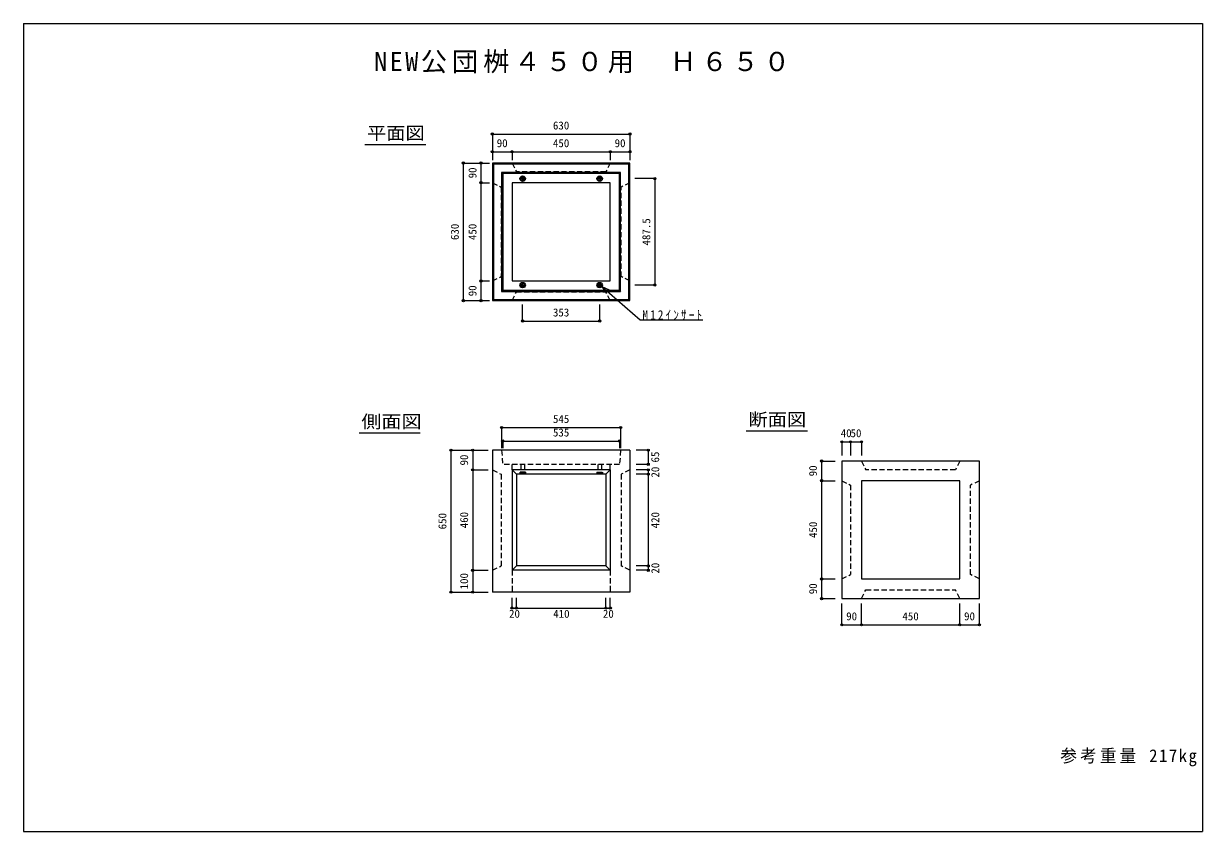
# Model space of a CAD drawing. Units: millimetres at full size, sheet at 1:20. Extents: x -2685 to 2715, y -1915 to 1785.
import ezdxf
from ezdxf.enums import TextEntityAlignment as Align

# ---------------------------------------------------------------- set-up
doc = ezdxf.new("R2010")
doc.units = ezdxf.units.MM
doc.header["$LTSCALE"] = 20
doc.header["$PDMODE"] = 32
doc.header["$PDSIZE"] = 10
doc.linetypes.add('DASHED1', pattern=[1.8, 1.2, -0.6])
for name, color, linetype in [('0-1_躯体', 3, 'DASHED1'), ('0-3_建具', 4, 'Continuous'), ('F-0_F-0ﾚｲﾔ', 2, 'Continuous')]:
    doc.layers.add(name, color=color, linetype=linetype)
doc.styles.add('ＭＳ ゴシック', font='')
doc.styles.get('ＭＳ ゴシック').set_extended_font_data('MS Gothic')

msp = doc.modelspace()

# ---------------------------------------------------------------- linework, layer by layer
at = {"layer": '0-1_躯体', "linetype": 'Continuous'}
for p, q in [((-537.88, 1145.82), (-537.88, 515.82)), ((-537.88, 1145.82), (-532.88, 1140.82)), ((92.12, 1145.82), (87.12, 1140.82)), ((-495.38, 1103.32), (-490.38, 1098.32)), ((49.62, 1103.32), (44.62, 1098.32)), ((-490.38, 563.32), (-495.38, 558.32)), ((44.62, 563.32), (49.62, 558.32)), ((-532.88, 520.82), (-537.88, 515.82)), ((87.12, 520.82), (92.12, 515.82)), ((-537.88, -169.18), (-537.88, -819.18)), ((92.12, -169.18), (-537.88, -169.18)), ((92.12, -169.18), (92.12, -819.18)), ((2.12, -259.18), (-447.88, -259.18)), ((-447.88, -259.18), (-427.88, -279.18)), ((-447.88, -259.18), (-447.88, -719.18)), ((2.12, -259.18), (-17.88, -279.18)), ((1062.85, -218.84), (1062.85, -848.84)), ((-17.88, -279.18), (-427.88, -279.18)), ((-427.88, -279.18), (-427.88, -699.18)), ((-17.88, -279.18), (-17.88, -699.18)), ((-427.88, -699.18), (-447.88, -719.18)), ((-17.88, -699.18), (-427.88, -699.18)), ((-17.88, -699.18), (2.12, -719.18)), ((92.12, -819.18), (-537.88, -819.18))]:
    msp.add_line(p, q, dxfattribs=at)
at = {"layer": '0-1_躯体'}
for p, q in [((-447.88, 1145.82), (-427.88, 1105.82)), ((2.12, 1145.82), (-17.88, 1105.82)), ((-17.88, 1105.82), (-427.88, 1105.82)), ((-399.38, 1087.07), (-399.38, 1062.07)), ((-46.38, 1087.07), (-46.38, 1062.07)), ((-537.88, 1055.82), (-497.88, 1035.82)), ((-497.88, 1035.82), (-497.88, 625.82)), ((-411.88, 1074.57), (-386.88, 1074.57)), ((-33.88, 1074.57), (-58.88, 1074.57)), ((92.12, 1055.82), (52.12, 1035.82)), ((52.12, 625.82), (52.12, 1035.82)), ((-537.88, 605.82), (-497.88, 625.82)), ((-399.38, 574.57), (-399.38, 599.57)), ((-46.38, 574.57), (-46.38, 599.57)), ((92.12, 605.82), (52.12, 625.82)), ((-447.88, 515.82), (-427.88, 555.82)), ((-427.88, 555.82), (-17.88, 555.82)), ((-411.88, 587.07), (-386.88, 587.07)), ((-33.88, 587.07), (-58.88, 587.07)), ((2.12, 515.82), (-17.88, 555.82)), ((-495.38, -169.18), (-490.38, -234.18)), ((-447.88, -259.18), (-447.88, -234.18)), ((-407.38, -234.18), (-407.38, -270.18)), ((-391.38, -234.18), (-391.38, -270.18)), ((-54.38, -234.18), (-54.38, -270.18)), ((-38.38, -234.18), (-38.38, -270.18)), ((2.12, -259.18), (2.12, -234.18)), ((1152.85, -218.84), (1172.85, -258.84)), ((1582.85, -258.84), (1172.85, -258.84)), ((1602.85, -218.84), (1582.85, -258.84)), ((-386.88, -274.18), (-411.88, -274.18)), ((-386.88, -270.18), (-386.88, -274.18)), ((-58.88, -270.18), (-58.88, -274.18)), ((-58.88, -274.18), (-33.88, -274.18)), ((1062.85, -308.84), (1102.85, -328.84)), ((1692.85, -308.84), (1652.85, -328.84)), ((1102.85, -328.84), (1102.85, -738.84)), ((1652.85, -738.84), (1652.85, -328.84)), ((-537.88, -719.18), (-497.88, -699.18)), ((92.12, -719.18), (52.12, -699.18)), ((-447.88, -719.18), (-447.88, -819.18)), ((2.12, -719.18), (2.12, -819.18)), ((1062.85, -758.84), (1102.85, -738.84)), ((1692.85, -758.84), (1652.85, -738.84)), ((1152.85, -848.84), (1172.85, -808.84)), ((1172.85, -808.84), (1582.85, -808.84)), ((1602.85, -848.84), (1582.85, -808.84))]:
    msp.add_line(p, q, dxfattribs=at)
at = {"layer": '0-1_躯体', "linetype": 'Continuous'}
for points in [[(-537.88, 515.82), (92.12, 515.82), (92.12, 1145.82), (-537.88, 1145.82)], [(2.12, -259.18), (2.12, -719.18), (-447.88, -719.18)], [(1062.85, -848.84), (1692.85, -848.84), (1692.85, -218.84), (1062.85, -218.84)]]:
    msp.add_lwpolyline(points, dxfattribs=at)
for points in [[(-532.88, 520.82), (87.12, 520.82), (87.12, 1140.82), (-532.88, 1140.82)], [(-495.38, 558.32), (49.62, 558.32), (49.62, 1103.32), (-495.38, 1103.32)], [(-490.38, 563.32), (44.62, 563.32), (44.62, 1098.32), (-490.38, 1098.32)], [(-447.88, 605.82), (2.12, 605.82), (2.12, 1055.82), (-447.88, 1055.82)], [(1152.85, -758.84), (1602.85, -758.84), (1602.85, -308.84), (1152.85, -308.84)]]:
    msp.add_lwpolyline(points, close=True, dxfattribs=at)
at = {"layer": '0-1_躯体'}
for points in [[(49.62, -169.18), (44.62, -234.18), (-490.38, -234.18)], [(-537.88, -259.18), (-497.88, -279.18), (-497.88, -699.18)], [(92.12, -259.18), (52.12, -279.18), (52.12, -699.18)], [(-386.88, -270.18), (-411.88, -270.18), (-411.88, -274.18)], [(-58.88, -270.18), (-33.88, -270.18), (-33.88, -274.18)]]:
    msp.add_lwpolyline(points, dxfattribs=at)
at = {"layer": '0-1_躯体', "linetype": 'Continuous'}
for centre, radius in [((-399.38, 1074.57), 12.5), ((-399.38, 1074.57), 8), ((-46.38, 1074.57), 12.5), ((-46.38, 1074.57), 8), ((-399.38, 587.07), 12.5), ((-399.38, 587.07), 8), ((-46.38, 587.07), 12.5), ((-46.38, 587.07), 8)]:
    msp.add_circle(centre, radius, dxfattribs=at)
at = {"layer": '0-3_建具', "color": 7}
for p, q in [((-537.88, 1278.71), (92.12, 1278.71)), ((-537.88, 1197.62), (-447.88, 1197.62)), ((-447.88, 1197.62), (2.12, 1197.62)), ((2.12, 1197.62), (92.12, 1197.62)), ((-670.76, 515.82), (-670.76, 1145.82)), ((-589.68, 1055.82), (-589.68, 1145.82)), ((-589.68, 605.82), (-589.68, 1055.82)), ((206.47, 1074.57), (206.47, 587.07)), ((-589.68, 515.82), (-589.68, 605.82)), ((-35.99, 580.12), (139.8, 427.27)), ((-35.99, 580.12), (-2.96, 565.37)), ((-35.99, 580.12), (-16.79, 549.45)), ((-399.38, 422.31), (-46.38, 422.31)), ((139.8, 427.27), (426.14, 427.27)), ((-495.38, -65.49), (49.62, -65.49)), ((-490.38, -127.43), (44.62, -127.43)), ((1062.85, -130.65), (1102.85, -130.65)), ((1102.85, -130.65), (1152.85, -130.65)), ((-727.52, -169.18), (-727.52, -819.18)), ((-628.09, -169.18), (-628.09, -259.18)), ((176.08, -169.18), (176.08, -234.18)), ((-628.09, -259.18), (-628.09, -719.18)), ((176.08, -259.18), (176.08, -279.18)), ((970.33, -218.84), (970.33, -308.84)), ((176.08, -279.18), (176.08, -699.18)), ((970.33, -308.84), (970.33, -758.84)), ((176.08, -699.18), (176.08, -719.18)), ((-628.09, -719.18), (-628.09, -819.18)), ((970.33, -758.84), (970.33, -848.84)), ((-447.88, -892.41), (-427.88, -892.41)), ((-427.88, -892.41), (-17.88, -892.41)), ((-17.88, -892.41), (2.12, -892.41)), ((1062.85, -969.2), (1152.85, -969.2)), ((1152.85, -969.2), (1602.85, -969.2)), ((1602.85, -969.2), (1692.85, -969.2))]:
    msp.add_line(p, q, dxfattribs=at)
at = {"layer": '0-3_建具'}
for p, q in [((-537.88, 1278.71), (-537.88, 1159.33)), ((92.12, 1278.71), (92.12, 1159.33)), ((-537.88, 1197.62), (-537.88, 1159.33)), ((-447.88, 1197.62), (-447.88, 1159.33)), ((2.12, 1197.62), (2.12, 1159.33)), ((92.12, 1197.62), (92.12, 1159.33)), ((-670.76, 1145.82), (-551.39, 1145.82)), ((-589.68, 1145.82), (-551.39, 1145.82)), ((-589.68, 1055.82), (-551.39, 1055.82)), ((206.47, 1074.57), (114.57, 1074.57)), ((-589.68, 605.82), (-551.39, 605.82)), ((206.47, 587.07), (114.57, 587.07)), ((-670.76, 515.82), (-551.39, 515.82)), ((-589.68, 515.82), (-551.39, 515.82)), ((-399.38, 422.31), (-399.38, 498.04)), ((-46.38, 422.31), (-46.38, 498.04)), ((-495.38, -65.49), (-495.38, -160.53)), ((49.62, -65.49), (49.62, -160.53)), ((-490.38, -127.43), (-490.38, -160.53)), ((44.62, -127.43), (44.62, -160.53)), ((1062.85, -130.65), (1062.85, -193.84)), ((1102.85, -130.65), (1102.85, -193.84)), ((1102.85, -130.65), (1102.85, -193.84)), ((1152.85, -130.65), (1152.85, -193.84)), ((-727.52, -169.18), (-557.91, -169.18)), ((-628.09, -169.18), (-557.91, -169.18)), ((176.08, -169.18), (121.12, -169.18)), ((-628.09, -259.18), (-557.91, -259.18)), ((176.08, -234.18), (121.12, -234.18)), ((176.08, -259.18), (121.12, -259.18)), ((970.33, -218.84), (1032.41, -218.84)), ((176.08, -279.18), (121.12, -279.18)), ((970.33, -308.84), (1032.41, -308.84)), ((176.08, -699.18), (121.12, -699.18)), ((-628.09, -719.18), (-557.91, -719.18)), ((176.08, -719.18), (121.12, -719.18)), ((970.33, -758.84), (1032.41, -758.84)), ((-727.52, -819.18), (-557.91, -819.18)), ((-628.09, -819.18), (-557.91, -819.18)), ((-447.88, -892.41), (-447.88, -844.69)), ((-427.88, -892.41), (-427.88, -844.69)), ((-17.88, -892.41), (-17.88, -844.69)), ((2.12, -892.41), (2.12, -844.69)), ((970.33, -848.84), (1032.41, -848.84)), ((1062.85, -969.2), (1062.85, -871.57)), ((1152.85, -969.2), (1152.85, -871.57)), ((1602.85, -969.2), (1602.85, -871.57)), ((1692.85, -969.2), (1692.85, -871.57))]:
    msp.add_line(p, q, dxfattribs=at)
at = {"layer": '0-3_建具', "color": 2}
for p, q in [((-1122.86, 1231.19), (-842.1, 1231.19)), ((-1148.37, -90.39), (-868.68, -90.39)), ((625.43, -81.18), (905.12, -81.18))]:
    msp.add_line(p, q, dxfattribs=at)
at = {"layer": '0-3_建具'}
for p in [(-537.88, 1278.71), (92.12, 1278.71), (-537.88, 1197.62), (-447.88, 1197.62), (2.12, 1197.62), (92.12, 1197.62), (-670.76, 1145.82), (-589.68, 1145.82), (-589.68, 1055.82), (206.47, 1074.57), (-589.68, 605.82), (206.47, 587.07), (-670.76, 515.82), (-589.68, 515.82), (-399.38, 422.31), (-46.38, 422.31), (-495.38, -65.49), (49.62, -65.49), (-490.38, -127.43), (44.62, -127.43), (1062.85, -130.65), (1102.85, -130.65), (1152.85, -130.65), (-727.52, -169.18), (-628.09, -169.18), (176.08, -169.18), (970.33, -218.84), (-628.09, -259.18), (176.08, -234.18), (176.08, -259.18), (176.08, -279.18), (970.33, -308.84), (176.08, -699.18), (-628.09, -719.18), (176.08, -719.18), (970.33, -758.84), (-727.52, -819.18), (-628.09, -819.18), (970.33, -848.84), (-447.88, -892.41), (-427.88, -892.41), (-17.88, -892.41), (2.12, -892.41), (1062.85, -969.2), (1152.85, -969.2), (1602.85, -969.2), (1692.85, -969.2)]:
    msp.add_point(p, dxfattribs=at)
at = {"layer": 'F-0_F-0ﾚｲﾔ'}
for p, q in [((-2685.33, 1784.74), (-2685.33, -1915.26)), ((-2685.33, 1784.74), (2714.67, 1784.74)), ((2714.67, 1784.74), (2714.67, -1915.26)), ((-2685.33, -1915.26), (2714.67, -1915.26))]:
    msp.add_line(p, q, dxfattribs=at)

# ---------------------------------------------------------------- texts
at = {"layer": '0-3_建具', "color": 7, "style": 'ＭＳ ゴシック'}
for s, width, p in [('平面図', 1.1, (-1112.11, 1236.41)), ('断面図', 1.1, (635.52, -75.83)), ('側面図', 1.15, (-1138.28, -85.04))]:
    msp.add_text(s, height=58.65, dxfattribs=dict(at, width=width)).set_placement(p, align=Align.BOTTOM_LEFT)
at = {"layer": '0-3_建具', "style": 'ＭＳ ゴシック'}
for s, p in [('630', (-260.38, 1288.71)), ('90', (-517.88, 1207.62)), ('450', (-260.38, 1207.62)), ('90', (22.12, 1207.62)), ('353', (-260.38, 432.31)), ('545', (-260.38, -55.49)), ('535', (-260.38, -117.43)), ('40', (1057.85, -120.65)), ('50', (1102.85, -120.65)), ('20', (-461.63, -947.75)), ('410', (-259.13, -947.75)), ('20', (-31.63, -947.75)), ('90', (1082.85, -959.2)), ('450', (1340.35, -959.2)), ('90', (1622.85, -959.2))]:
    msp.add_text(s, height=36.66, dxfattribs=at).set_placement(p, align=Align.BOTTOM_LEFT)
for s, p in [('90', (-599.68, 1075.82)), ('630', (-680.76, 793.32)), ('450', (-599.68, 793.32)), ('487.5', (196.47, 768.32)), ('90', (-599.68, 535.82)), ('90', (-638.09, -239.18)), ('65', (237.09, -225.46)), ('20', (237.51, -294.65)), ('90', (960.33, -288.84)), ('650', (-737.52, -531.68)), ('460', (-638.09, -526.68)), ('420', (237.51, -527.15)), ('450', (960.33, -571.34)), ('20', (237.51, -734.65)), ('100', (-638.09, -806.68)), ('90', (960.33, -828.84))]:
    msp.add_text(s, height=36.66, rotation=90, dxfattribs=at).set_placement(p, align=Align.BOTTOM_LEFT)
at = {"layer": '0-3_建具', "color": 3, "insert": (-1079.41, 1556.96), "char_height": 87.98, "attachment_point": 7, "style": 'ＭＳ ゴシック'}
msp.add_mtext('\\T1.19;NEW公団桝４５０用\u3000Ｈ６５０', dxfattribs=at)
at = {"layer": '0-3_建具', "color": 7, "attachment_point": 7, "style": 'ＭＳ ゴシック'}
for s, insert, char_height in [('\\T1.39;\\W0.85;M12ｲﾝｻｰﾄ', (149.48, 425.88), 43.99), ('\\T1.19;\\W0.95;参考重量\\~217kg', (2064.04, -1617.13), 58.65)]:
    msp.add_mtext(s, dxfattribs=dict(at, insert=insert, char_height=char_height))

doc.saveas('drawing.dxf')
